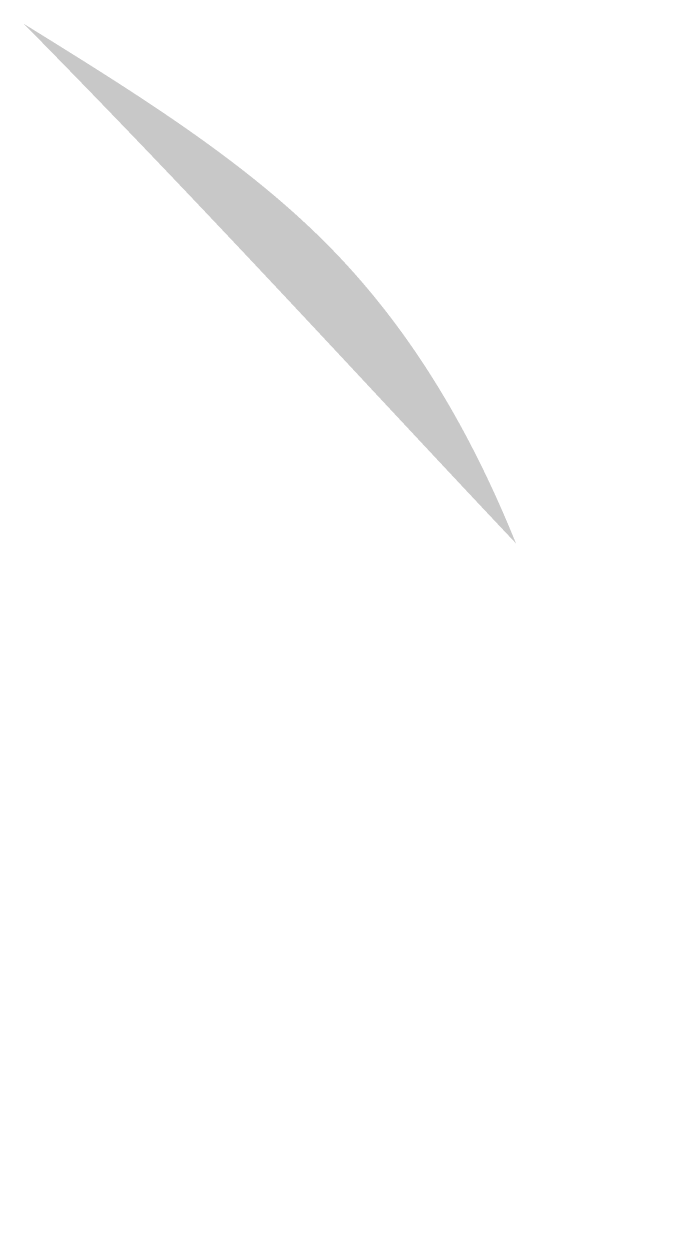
# Model space of a CAD drawing. Header units: millimetres. Extents: x 300 to 9513, y -1479 to 3633.
# Drawn here: x 9508.35 to 9512.93, y -873.64 to -865.2 of the extents above; entities that cross this region are included whole.
import ezdxf

# ---------------------------------------------------------------- set-up
doc = ezdxf.new("R2010")
doc.units = ezdxf.units.MM
doc.layers.add('ek_he_h_green', color=7, linetype='Continuous')

msp = doc.modelspace()

# ---------------------------------------------------------------- hatches: boundary and pattern name
at = {"layer": 'ek_he_h_green', "true_color": 0xffffff}
h = msp.add_hatch(color=7, dxfattribs=at)
h.dxf.hatch_style = 1
edge = h.paths.add_edge_path(flags=0)
edge.add_spline(control_points=[(9512.932, -870.0255), (9512.8416, -869.9339), (9512.7516, -869.8422), (9512.6619, -869.7502)], knot_values=[8.387213, 8.387213, 8.387213, 8.387213, 8.524466, 8.524466, 8.524466, 8.524466], degree=3, periodic=0)
edge.add_spline(control_points=[(9512.6619, -869.7502), (9512.3835, -869.4645), (9512.1084, -869.1764), (9511.8323, -868.8842)], knot_values=[8.524466, 8.524466, 8.524466, 8.524466, 8.950689, 8.950689, 8.950689, 8.950689], degree=3, periodic=0)
edge.add_spline(control_points=[(9511.8323, -868.8842), (9511.8457, -868.9175), (9511.859, -868.9511), (9511.8722, -868.9847)], knot_values=[10.273768, 10.273768, 10.273768, 10.273768, 10.310912, 10.310912, 10.310912, 10.310912], degree=3, periodic=0)
edge.add_spline(control_points=[(9511.8722, -868.9847), (9511.8949, -869.0429), (9511.9171, -869.1016), (9511.9389, -869.1607)], knot_values=[10.209523, 10.209523, 10.209523, 10.209523, 10.273768, 10.273768, 10.273768, 10.273768], degree=3, periodic=0)
edge.add_spline(control_points=[(9511.9389, -869.1607), (9512.012, -869.3591), (9512.0797, -869.5623), (9512.1429, -869.7697)], knot_values=[9.993844, 9.993844, 9.993844, 9.993844, 10.209523, 10.209523, 10.209523, 10.209523], degree=3, periodic=0)
edge.add_spline(control_points=[(9512.1429, -869.7697), (9512.1647, -869.8413), (9512.186, -869.9135), (9512.2068, -869.986)], knot_values=[9.919395, 9.919395, 9.919395, 9.919395, 9.993844, 9.993844, 9.993844, 9.993844], degree=3, periodic=0)
edge.add_spline(control_points=[(9512.2068, -869.986), (9512.2641, -870.1864), (9512.3176, -870.3903), (9512.3678, -870.5974)], knot_values=[9.713921, 9.713921, 9.713921, 9.713921, 9.919395, 9.919395, 9.919395, 9.919395], degree=3, periodic=0)
edge.add_spline(control_points=[(9512.3678, -870.5974), (9512.3886, -870.6827), (9512.4087, -870.7686), (9512.4284, -870.8549)], knot_values=[9.629266, 9.629266, 9.629266, 9.629266, 9.713921, 9.713921, 9.713921, 9.713921], degree=3, periodic=0)
edge.add_spline(control_points=[(9512.4284, -870.8549), (9512.4738, -871.0541), (9512.5166, -871.2559), (9512.5574, -871.46)], knot_values=[9.433997, 9.433997, 9.433997, 9.433997, 9.629266, 9.629266, 9.629266, 9.629266], degree=3, periodic=0)
edge.add_line((9512.4946, -871.1556), (9512.5574, -871.46))
edge.add_line((9512.5574, -871.46), (9512.6154, -871.7588))
edge.add_line((9512.6154, -871.7588), (9512.6238, -871.8061))
edge.add_spline(control_points=[(9512.5574, -871.46), (9512.6158, -871.7524), (9512.6701, -872.0494), (9512.722, -872.3496)], knot_values=[9.154073, 9.154073, 9.154073, 9.154073, 9.433997, 9.433997, 9.433997, 9.433997], degree=3, periodic=0)
edge.add_spline(control_points=[(9512.722, -872.3496), (9512.7952, -872.7734), (9512.8636, -873.2036), (9512.932, -873.6366)], knot_values=[8.75888, 8.75888, 8.75888, 8.75888, 9.154073, 9.154073, 9.154073, 9.154073], degree=3, periodic=0)
edge.add_line((9512.7638, -872.6), (9512.7794, -872.6889))
edge.add_line((9512.7794, -872.6889), (9512.8025, -872.8319))
edge.add_spline(control_points=[(9512.722, -872.3496), (9512.7952, -872.7734), (9512.8636, -873.2036), (9512.932, -873.6366)], knot_values=[8.75888, 8.75888, 8.75888, 8.75888, 9.154073, 9.154073, 9.154073, 9.154073], degree=3, periodic=0)
edge.add_line((9512.8621, -873.1981), (9512.872, -873.2585))
edge.add_line((9512.872, -873.2585), (9512.9284, -873.6143))
edge.add_line((9512.9284, -873.6143), (9512.932, -873.6366))
edge.add_spline(control_points=[(9512.932, -873.6366), (9512.8636, -873.2036), (9512.7952, -872.7734), (9512.722, -872.3496)], knot_values=[8.75888, 8.75888, 8.75888, 8.75888, 9.154073, 9.154073, 9.154073, 9.154073], degree=3, periodic=0)
edge.add_line((9512.8621, -873.1981), (9512.8366, -873.0441))
edge.add_line((9512.8366, -873.0441), (9512.9284, -873.6143))
edge.add_line((9512.9284, -873.6143), (9512.872, -873.2585))
edge.add_line((9512.872, -873.2585), (9512.8621, -873.1981))
edge.add_spline(control_points=[(9512.722, -872.3496), (9512.7952, -872.7734), (9512.8636, -873.2036), (9512.932, -873.6366)], knot_values=[8.75888, 8.75888, 8.75888, 8.75888, 9.154073, 9.154073, 9.154073, 9.154073], degree=3, periodic=0)
edge.add_line((9512.932, -873.6366), (9512.932, -870.0255))
edge = h.paths.add_edge_path(flags=17)
edge.add_spline(control_points=[(9511.8323, -868.8842), (9511.5128, -868.0932), (9510.6576, -866.6363), (9509.1676, -865.7126), (9508.3457, -865.2031)], knot_values=[10.310912, 10.310912, 10.310912, 10.310912, 11.191506, 12.12773, 12.12773, 12.12773, 12.12773], degree=3, periodic=0)
edge.add_spline(control_points=[(9508.3457, -865.2031), (9509.6822, -866.561), (9510.7643, -867.7538), (9511.8323, -868.8842)], knot_values=[8.950689, 8.950689, 8.950689, 8.950689, 10.599288, 10.599288, 10.599288, 10.599288], degree=3, periodic=0)
edge = h.paths.add_edge_path(flags=0)
edge.add_spline(control_points=[(9512.932, -870.0255), (9512.8868, -869.9797), (9512.8417, -869.9339), (9512.7967, -869.888)], knot_values=[8.387213, 8.387213, 8.387213, 8.387213, 8.45584, 8.45584, 8.45584, 8.45584], degree=3, periodic=0)
edge.add_line((9512.8643, -869.9568), (9512.7967, -869.888))
edge.add_spline(control_points=[(9512.7967, -869.888), (9512.7517, -869.8421), (9512.7068, -869.7962), (9512.6619, -869.7502)], knot_values=[8.45584, 8.45584, 8.45584, 8.45584, 8.524466, 8.524466, 8.524466, 8.524466], degree=3, periodic=0)
edge.add_line((9512.7292, -869.8191), (9512.6619, -869.7502))
edge.add_spline(control_points=[(9512.6619, -869.7502), (9512.5227, -869.6073), (9512.3844, -869.4639), (9512.2462, -869.3196)], knot_values=[8.524466, 8.524466, 8.524466, 8.524466, 8.737578, 8.737578, 8.737578, 8.737578], degree=3, periodic=0)
edge.add_spline(control_points=[(9512.2462, -869.3196), (9512.1081, -869.1754), (9511.9703, -869.0303), (9511.8323, -868.8842)], knot_values=[8.737578, 8.737578, 8.737578, 8.737578, 8.950689, 8.950689, 8.950689, 8.950689], degree=3, periodic=0)
edge.add_line((9511.8323, -868.8842), (9511.8523, -868.9343))
edge.add_line((9511.8523, -868.9343), (9511.8722, -868.9847))
edge.add_line((9511.8722, -868.9847), (9511.9059, -869.0724))
edge.add_line((9511.9059, -869.0724), (9511.9389, -869.1607))
edge.add_line((9511.9389, -869.1607), (9512.0446, -869.4618))
edge.add_line((9512.0446, -869.4618), (9512.1429, -869.7697))
edge.add_line((9512.1429, -869.7697), (9512.1752, -869.8775))
edge.add_line((9512.1752, -869.8775), (9512.2068, -869.986))
edge.add_line((9512.2068, -869.986), (9512.29, -870.2892))
edge.add_line((9512.29, -870.2892), (9512.3678, -870.5974))
edge.add_line((9512.3678, -870.5974), (9512.3985, -870.7258))
edge.add_line((9512.3985, -870.7258), (9512.4284, -870.8549))
edge.add_spline(control_points=[(9512.4284, -870.8549), (9512.4511, -870.9545), (9512.4732, -871.0548), (9512.4946, -871.1556)], knot_values=[9.531631, 9.531631, 9.531631, 9.531631, 9.629266, 9.629266, 9.629266, 9.629266], degree=3, periodic=0)
edge.add_spline(control_points=[(9512.4946, -871.1556), (9512.5161, -871.2565), (9512.537, -871.358), (9512.5574, -871.46)], knot_values=[9.433997, 9.433997, 9.433997, 9.433997, 9.531631, 9.531631, 9.531631, 9.531631], degree=3, periodic=0)
edge.add_spline(control_points=[(9512.5574, -871.46), (9512.5866, -871.6062), (9512.6148, -871.7535), (9512.6422, -871.9019)], knot_values=[9.294035, 9.294035, 9.294035, 9.294035, 9.433997, 9.433997, 9.433997, 9.433997], degree=3, periodic=0)
edge.add_line((9512.6097, -871.7294), (9512.6154, -871.7588))
edge.add_line((9512.6154, -871.7588), (9512.6182, -871.7746))
edge.add_spline(control_points=[(9512.5574, -871.46), (9512.5866, -871.6062), (9512.6148, -871.7535), (9512.6422, -871.9019)], knot_values=[9.294035, 9.294035, 9.294035, 9.294035, 9.433997, 9.433997, 9.433997, 9.433997], degree=3, periodic=0)
edge.add_spline(control_points=[(9512.6422, -871.9019), (9512.6695, -872.0502), (9512.696, -872.1995), (9512.722, -872.3496)], knot_values=[9.154073, 9.154073, 9.154073, 9.154073, 9.294035, 9.294035, 9.294035, 9.294035], degree=3, periodic=0)
edge.add_line((9512.722, -872.3496), (9512.7794, -872.6889))
edge.add_line((9512.7794, -872.6889), (9512.8025, -872.8319))
edge.add_line((9512.8025, -872.8319), (9512.8288, -872.9896))
edge.add_line((9512.8288, -872.9896), (9512.8621, -873.1981))
edge.add_line((9512.8621, -873.1981), (9512.872, -873.2585))
edge.add_line((9512.872, -873.2585), (9512.9284, -873.6143))
edge.add_line((9512.9284, -873.6143), (9512.932, -873.6366))
edge.add_line((9512.932, -873.6366), (9512.8621, -873.1981))
edge.add_line((9512.8621, -873.1981), (9512.8366, -873.0441))
edge.add_line((9512.8366, -873.0441), (9512.9284, -873.6143))
edge.add_line((9512.9284, -873.6143), (9512.872, -873.2585))
edge.add_line((9512.872, -873.2585), (9512.8621, -873.1981))
edge.add_line((9512.8621, -873.1981), (9512.932, -873.6366))
edge.add_line((9512.932, -873.6366), (9512.932, -870.0255))

doc.saveas('drawing.dxf')
